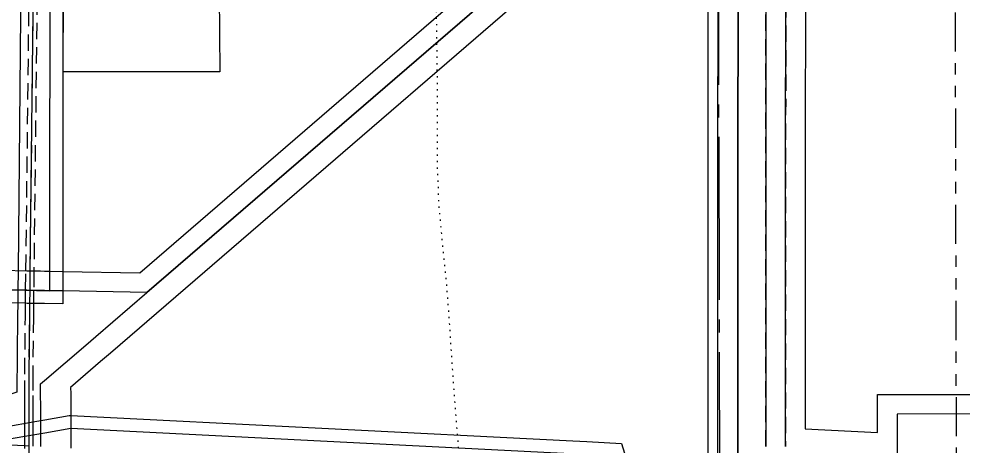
# Model space of a CAD drawing. Extents: x 504328 to 524869, y 6014084 to 6025549.
# Drawn here: x 508311 to 509035, y 6022551 to 6022879 of the extents above; entities that cross this region are included whole.
import ezdxf

# ---------------------------------------------------------------- set-up
doc = ezdxf.new("R2010")
doc.units = 0
doc.header["$LTSCALE"] = 5
for name, pattern in [('foc-ACCESSROAD', [3.75, 2.5, -1.25]), ('foc-DOT', [1, 0.2, -0.8]), ('foc-DRILLPATH', [14.75, 6, -1.75, 1.75, -1.75, 1.75, -1.75]), ('foc-FLOWLINE', [3.75, 2.5, -1.25]), ('foc-QUARTERLINE', [33, 25, -3, 2, -3])]:
    doc.linetypes.add(name, pattern=pattern)
for name, color, linetype in [('AS-DRILL', 8, 'foc-DOT'), ('C-RW', 13, 'Continuous'), ('F-AR', 190, 'foc-ACCESSROAD'), ('F-EZE', 190, 'foc-FLOWLINE'), ('F-FLOWLINE', 190, 'foc-FLOWLINE'), ('F-RW', 190, 'Continuous'), ('L-SECQ', 8, 'foc-QUARTERLINE'), ('MSL', 7, 'Continuous'), ('P-PDRILLPATH', 12, 'foc-DRILLPATH')]:
    doc.layers.add(name, color=color, linetype=linetype)

msp = doc.modelspace()

# ---------------------------------------------------------------- linework, layer by layer
at = {"layer": 'AS-DRILL', "flags": 128}
msp.add_lwpolyline([(508609.57, 6023123.704), (508609.933, 6023115.513), (508610.831, 6023106.215), (508611.075, 6023103.785), (508613.745, 6023077.92), (508616.658, 6023049.836), (508617.706, 6023040.348), (508618.915, 6023030.43), (508620.021, 6023021.952), (508623.676, 6022993.529), (508626.411, 6022964.654), (508628.336, 6022935.667), (508629.87, 6022907.35), (508630.935, 6022878.422), (508631.654, 6022821.543), (508631.518, 6022793.123), (508631.642, 6022764.913), (508632.839, 6022735.425), (508635.433, 6022707.08), (508638.367, 6022678.655), (508640.561, 6022650.359), (508642.385, 6022622.082), (508644.298, 6022594.416), (508646.401, 6022566.58), (508648.969, 6022536.404), (508651.233, 6022507.759), (508652.667, 6022479.611), (508653.652, 6022450.953), (508654.425, 6022422.944), (508654.799, 6022394.975), (508654.565, 6022365.534), (508654.071, 6022336.123), (508653.296, 6022307.491), (508652.18, 6022279.329), (508651.064, 6022250.577), (508650.029, 6022222.065), (508648.911, 6022194.552), (508647.658, 6022165.1), (508646.572, 6022136.467), (508645.717, 6022108.036), (508644.67, 6022079.973), (508643.217, 6022050.53), (508642.12, 6022022.278), (508641.766, 6021993.277), (508642.49, 6021964.729), (508644.464, 6021936.762), (508648.369, 6021907.91), (508652.913, 6021879.568), (508656.496, 6021851.545), (508659.021, 6021822.959), (508660.986, 6021794.323), (508662.51, 6021765.716), (508663.184, 6021737.577), (508663.06, 6021708.437), (508662.514, 6021679.975), (508661.509, 6021651.303), (508659.912, 6021623.4), (508657.666, 6021594.945), (508654.912, 6021566.03), (508651.746, 6021537.764), (508648.13, 6021509.347), (508644.634, 6021480.96), (508640.949, 6021452.393), (508636.963, 6021424.005), (508633.167, 6021395.497), (508629.711, 6021367.42), (508626.344, 6021339.744), (508623.449, 6021310.858), (508621.344, 6021282.114), (508619.617, 6021254.11), (508618.411, 6021226.198), (508618.265, 6021197.557), (508619.482, 6021167.72), (508621.237, 6021139.323), (508622.951, 6021110.766), (508626.023, 6021046.811), (508626.946, 6021024.493)], dxfattribs=at)
at = {"layer": 'C-RW'}
for points in [[(508898.585, 6022550.734), (508898.719, 6023117.269)], [(508913.723, 6023117.301), (508913.592, 6022564.274), (508969.009, 6022561.554), (508968.96, 6022590.543), (509106.02, 6022590.698)], [(509748.995, 6023004.057), (509676.856, 6023005.092), (509646.697, 6023005.516), (509531.231, 6023007.18), (509520.059, 6022997.346), (509496.965, 6022977.017), (509480.63, 6022962.638), (509440.095, 6022926.958), (509443.736, 6022917.518), (509448.307, 6022905.667), (509453.74, 6022792.105), (509483.589, 6022793.532), (509483.604, 6022789.65), (509484.04, 6022670.93), (509128.648, 6022575.41), (509105.935, 6022575.695), (508983.988, 6022575.557), (508984.039, 6022545.795)]]:
    msp.add_lwpolyline(points, dxfattribs=at)
at = {"layer": 'F-AR'}
msp.add_lwpolyline([(508326.024, 6023861.586), (508326.702, 6023374.149), (508326.71, 6023368.348), (508326.716, 6023364.155), (508326.739, 6023347.361), (508326.752, 6023337.861), (508326.729, 6023313.259), (508324.818, 6023146.154), (508324.474, 6023115.995), (508322.869, 6022975.649), (508322.755, 6022965.648), (508322.583, 6022950.648), (508319.552, 6022685.492), (508319.38, 6022670.491), (508319.266, 6022660.496), (508319.151, 6022650.504), (508318.646, 6022606.306), (508318.641, 6022589.366), (508318.638, 6022579.254), (508318.634, 6022569.106), (508318.631, 6022558.958), (508318.63, 6022553.117), (508318.642, 6022551.073), (508318.794, 6022526.435)], dxfattribs=at)
at = {"layer": 'F-EZE'}
for points in [[(508315.729, 6022530.423), (508315.6, 6022551.234), (508315.589, 6022553.069), (508315.591, 6022558.422), (508315.594, 6022568.57), (508315.597, 6022578.718), (508315.6, 6022588.811), (508315.605, 6022606.324), (508316.111, 6022650.559), (508316.195, 6022660.552), (508316.282, 6022670.547), (508316.512, 6022685.547), (508319.714, 6022965.656), (508319.828, 6022975.656), (508321.433, 6023115.988), (508321.777, 6023146.148), (508323.688, 6023313.276), (508323.709, 6023333.665), (508323.666, 6023364.152), (508323.652, 6023374.147), (508322.975, 6023861.59)], [(508325.624, 6022950.642), (508322.592, 6022685.437), (508322.42, 6022670.435), (508322.306, 6022660.441), (508322.191, 6022650.448), (508321.687, 6022606.289), (508321.681, 6022589.922), (508321.678, 6022579.79), (508321.675, 6022569.642), (508321.672, 6022559.494), (508321.67, 6022553.165), (508321.684, 6022550.905)]]:
    msp.add_lwpolyline(points, dxfattribs=at)
at = {"layer": 'F-FLOWLINE'}
for points in [[(508883.342, 6022550.738), (508883.476, 6023117.237), (508883.483, 6023147.396), (508883.524, 6023320.261), (508885.632, 6023331.002), (508886.23, 6023334.052), (508886.828, 6023337.101), (508892.214, 6023364.543), (508894.175, 6023374.538), (508941.81, 6023617.269), (508978.941, 6023941.727), (508990.5, 6024042.733)], [(508936.539, 6023364.573), (508907.75, 6023364.554), (508902.364, 6023337.111), (508901.767, 6023334.062), (508901.168, 6023331.013), (508900.271, 6023326.441), (508898.767, 6023318.778), (508898.726, 6023147.428), (508898.719, 6023117.269), (508898.585, 6022550.734)]]:
    msp.add_lwpolyline(points, dxfattribs=at)
at = {"layer": 'F-RW'}
for points in [[(508839.168, 6022542.9), (508839.171, 6022552.905), (508839.28, 6023017.717), (508839.315, 6023117.142), (508839.31, 6023147.301), (508839.351, 6023319.789), (508836.83, 6023330.969), (508836.143, 6023334.017), (508835.939, 6023334.923), (508835.456, 6023337.066), (508835.266, 6023337.905), (508834.563, 6023341.021), (508831.515, 6023354.536), (508829.27, 6023364.499), (508828.393, 6023368.386), (508827.016, 6023374.492), (508825.075, 6023383.101), (508699.253, 6023941.111), (508676.531, 6024041.885)], [(508692.137, 6024041.927), (508714.86, 6023941.146), (508832.84, 6023417.909), (508840.754, 6023382.82), (508842.629, 6023374.501), (508844.049, 6023368.207), (508844.882, 6023364.51), (508848.053, 6023350.448), (508850.268, 6023340.774), (508850.879, 6023337.915), (508851.069, 6023337.076), (508851.553, 6023334.928), (508851.756, 6023334.028), (508852.443, 6023330.979), (508862.191, 6023287.745), (508862.159, 6023147.35), (508862.151, 6023117.191), (508862.018, 6022551.784), (508862.015, 6022541.778)], [(508846.773, 6022542.526), (508846.775, 6022551.788), (508846.775, 6022552.532), (508846.908, 6023117.159), (508846.915, 6023147.318), (508846.956, 6023323.818), (508848.362, 6023330.976), (508848.96, 6023334.026), (508849.559, 6023337.075), (508850.261, 6023340.655), (508854.946, 6023364.517), (508856.907, 6023374.512), (508858.409, 6023382.152), (508905.656, 6023622.871), (508942.13, 6023941.648), (508953.688, 6024042.633)], [(508969.029, 6024042.675), (508957.472, 6023941.681), (508920.72, 6023620.538), (508872.441, 6023374.523), (508870.479, 6023364.528), (508865.094, 6023337.086), (508864.495, 6023334.036), (508863.897, 6023330.987), (508862.199, 6023322.334), (508862.191, 6023287.745), (508862.159, 6023147.35), (508862.151, 6023117.191), (508862.018, 6022551.784), (508862.015, 6022541.778)], [(508862.015, 6022541.778), (508862.018, 6022551.784), (508862.151, 6023117.191), (508862.159, 6023147.35), (508862.191, 6023287.745), (508862.199, 6023322.334), (508863.897, 6023330.987), (508864.495, 6023334.036), (508865.094, 6023337.086), (508870.479, 6023364.528), (508872.441, 6023374.523), (508920.72, 6023620.538), (508957.472, 6023941.681), (508969.029, 6024042.675)], [(508990.5, 6024042.733), (508978.941, 6023941.727), (508941.81, 6023617.269), (508894.175, 6023374.538), (508892.214, 6023364.543), (508886.828, 6023337.101), (508886.23, 6023334.052), (508885.632, 6023331.002), (508883.524, 6023320.261), (508883.483, 6023147.396), (508883.476, 6023117.237), (508883.342, 6022550.738)], [(508315.662, 6023861.602), (508316.339, 6023374.142), (508316.353, 6023364.148), (508316.377, 6023347.347), (508316.368, 6023316.824), (508314.765, 6023146.132), (508314.482, 6023115.973), (508313.164, 6022975.671), (508313.07, 6022965.671), (508310.44, 6022685.658), (508310.299, 6022670.655), (508310.205, 6022660.661), (508310.111, 6022650.668), (508309.564, 6022592.35), (508291.201, 6022586.443), (508288.153, 6022585.463), (508285.103, 6022584.482), (508279.259, 6022582.543), (508275.528, 6022581.612), (508256.41, 6022575.252), (508246.411, 6022572.036), (508236.413, 6022568.819), (508229.187, 6022566.495), (508205.101, 6022549.19)], [(508299.089, 6022670.86), (508316.167, 6022670.549), (508317.313, 6022670.528), (508324.626, 6022670.395), (508327.678, 6022670.339), (508330.724, 6022670.283), (508334.737, 6022670.211), (508334.757, 6022685.215), (508335.112, 6022950.62), (508335.132, 6022965.621), (508335.145, 6022975.621), (508335.333, 6023116.018), (508335.373, 6023146.177), (508335.622, 6023326.055), (508335.619, 6023330.625), (508335.644, 6023333.675), (508335.638, 6023334.81), (508335.627, 6023336.723), (508335.629, 6023337.857), (508335.633, 6023340.908), (508335.664, 6023364.161), (508335.67, 6023368.343), (508335.678, 6023374.156), (508336.327, 6023861.569)], [(508299.094, 6022685.864), (508317.291, 6022685.533), (508324.605, 6022685.4), (508327.657, 6022685.344), (508330.703, 6022685.289), (508334.757, 6022685.215), (508344.752, 6022685.033), (508403.721, 6022683.961), (508807.425, 6023032.638), (508807.412, 6023328.78), (508807.412, 6023328.78), (508810.367, 6023337.867), (508811.353, 6023341.015), (508818.997, 6023364.491), (508820.267, 6023368.381), (508822.261, 6023374.489), (508825.075, 6023383.101), (508827.415, 6023390.268), (508832.84, 6023417.909), (508843.897, 6023474.254), (508874.028, 6023627.782)], [(508822.291, 6023025.497), (508409.184, 6022668.855), (508344.732, 6022670.028), (508334.737, 6022670.211), (508330.724, 6022670.283), (508327.678, 6022670.339), (508324.626, 6022670.395), (508317.313, 6022670.528), (508316.167, 6022670.549), (508299.089, 6022670.86)], [(508327.842, 6022550.628), (508327.829, 6022560.58), (508327.815, 6022570.724), (508327.8, 6022580.87), (508327.787, 6022591.017), (508327.777, 6022598.69), (508330.819, 6022601.304), (508362.5, 6022628.555), (508370.067, 6022635.088), (508409.184, 6022668.855), (508822.291, 6023025.497)], [(508839.28, 6023017.717), (508381.214, 6022622.365), (508373.65, 6022615.835), (508350.77, 6022596.091), (508350.776, 6022591.497), (508350.785, 6022584.491), (508350.795, 6022574.484), (508350.812, 6022564.475), (508350.832, 6022549.465)], [(508322.583, 6022950.648), (508319.552, 6022685.492), (508319.38, 6022670.491), (508319.266, 6022660.496), (508319.151, 6022650.504), (508318.646, 6022606.306), (508318.641, 6022589.366), (508318.638, 6022579.254), (508318.634, 6022569.106), (508318.631, 6022558.958), (508318.63, 6022553.117), (508318.652, 6022551.078), (508315.6, 6022551.235), (508299.055, 6022552.102)], [(508345.036, 6022898.094), (508344.88, 6022838.071), (508344.752, 6022685.033), (508344.732, 6022670.028), (508344.718, 6022660.033), (508330.737, 6022660.288), (508327.692, 6022660.343), (508324.639, 6022660.399), (508317.328, 6022660.531), (508316.164, 6022660.553), (508299.085, 6022660.864)], [(508299.059, 6022565.655), (508324.764, 6022570.186), (508327.815, 6022570.724), (508330.86, 6022571.262), (508349.506, 6022574.55), (508350.795, 6022574.484), (508735.611, 6022555.033), (508746.236, 6022554.497), (508772.804, 6022553.154), (508779.706, 6022530.81)], [(508738.753, 6022544.867), (508350.812, 6022564.475), (508330.875, 6022561.096), (508327.829, 6022560.58), (508324.778, 6022560.042), (508299.056, 6022555.508), (508296.115, 6022555.008), (508292.958, 6022554.433), (508279.228, 6022552.012), (508256.375, 6022547.983)]]:
    msp.add_lwpolyline(points, dxfattribs=at)
at = {"layer": 'L-SECQ', "flags": 128}
msp.add_lwpolyline([(508846.695, 6023118.108), (508849.812, 6021509.751)], dxfattribs=at)
at = {"layer": 'MSL'}
msp.add_lwpolyline([(508464.759, 6023017.763), (508464.445, 6022897.762), (508464.955, 6022838.134), (508344.918, 6022838.072), (508345.036, 6022898.094), (508345.106, 6022950.597), (508335.112, 6022950.62), (508325.624, 6022950.642), (508322.583, 6022950.648), (508322.755, 6022965.648), (508324.218, 6022965.645), (508325.795, 6022965.641), (508327.269, 6022965.638), (508330.316, 6022965.632), (508335.132, 6022965.621), (508345.126, 6022965.598), (508345.14, 6022975.598), (508345.197, 6023018.084), (508364.656, 6023018.032), (508464.759, 6023017.763)], close=True, dxfattribs=at)
at = {"layer": 'P-PDRILLPATH', "flags": 128}
msp.add_lwpolyline([(509028.327, 6022957.353), (509032.317, 6021236.497), (509705.307, 6020003.669)], dxfattribs=at)

doc.saveas('drawing.dxf')
